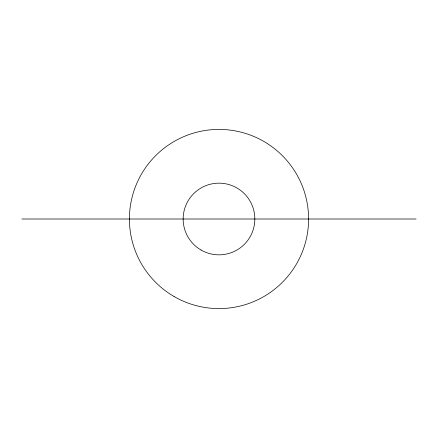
<?xml version="1.0" encoding="UTF-8"?>
<svg xmlns="http://www.w3.org/2000/svg" width="438" height="438" viewBox="0 0 438 438"><rect width="100%" height="100%" fill="white"/><g stroke="black" fill="none" stroke-linecap="round" stroke-linejoin="round"><path stroke-width="0.66" d="M21.9 219L416.1 219M201.08 250.038A35.834 35.834 0 0 0 254.834 219A35.834 35.834 0 0 0 201.08 187.962A35.834 35.834 0 0 0 201.08 250.038M174.204 296.586A89.593 89.593 0 0 0 308.593 219A89.593 89.593 0 0 0 174.204 141.414A89.593 89.593 0 0 0 174.204 296.586"/></g></svg>
